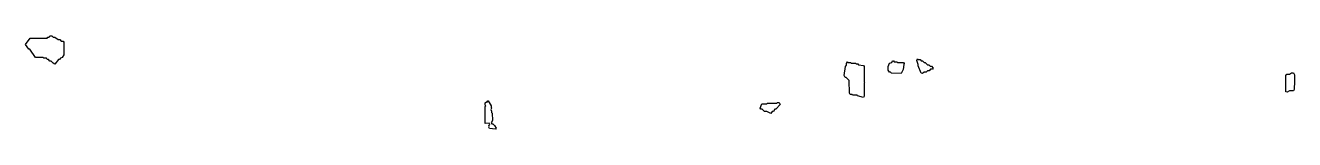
# Model space of a CAD drawing. Header units: millimetres. Extents: x 0 to 4692, y 0 to 345.
import ezdxf

# ---------------------------------------------------------------- set-up
doc = ezdxf.new("R2010")
doc.units = ezdxf.units.MM
doc.layers.add('Y', color=7, linetype='Continuous')

msp = doc.modelspace()

# ---------------------------------------------------------------- linework, layer by layer
at = {"layer": 'Y'}
for points in [[(102.6, 243.7), (95.9, 251.9), (90.9, 251.9), (85.9, 257.4), (80.9, 257.4), (77.6, 262.9), (67.6, 262.9), (65.9, 265.6), (37.6, 265.6), (15.9, 295.7), (12.6, 295.7), (0, 313.6), (17.6, 337), (80.9, 337), (82.6, 339.7), (87.6, 339.7), (90.9, 345.2), (97.7, 345.2), (102.7, 339.7), (109.3, 339.7), (121, 331.5), (127.7, 331.5), (132.7, 326), (139.3, 326), (141.9, 321.9), (141.9, 275.3), (136, 265.6), (129.4, 262.9), (126, 257.4), (122.7, 257.4), (109.3, 240.9), (102.6, 243.7)], [(3074.2, 126), (3057.6, 126), (3055.9, 128.7), (3049.2, 128.7), (3046.7, 132.9), (3045, 179.4), (3034.2, 191.7), (3030.9, 191.7), (3026.7, 198.6), (3031.7, 231.5), (3035, 237), (3035, 242.5), (3039.3, 249.4), (3042.7, 246.6), (3051, 246.6), (3052.7, 243.9), (3069.3, 243.9), (3071, 241.2), (3077.7, 241.2), (3079.4, 238.4), (3097.7, 235.7), (3100.2, 231.5), (3100.2, 174), (3101.9, 171.2), (3100.2, 168.5), (3100.2, 121.9), (3097.7, 117.7), (3075.9, 123.2), (3074.2, 126)], [(3201.7, 206.7), (3197.6, 210.8), (3194.2, 210.8), (3190, 217.8), (3190, 231.5), (3194.2, 243.9), (3202.6, 246.6), (3205.9, 252.1), (3209.3, 252.1), (3211, 249.4), (3222.7, 249.4), (3224.3, 246.6), (3246, 246.6), (3248.6, 242.4), (3246.9, 239.7), (3245.2, 220.5), (3237.7, 205.4), (3201.7, 206.7)], [(3311.7, 206.8), (3300, 234.2), (3300, 239.7), (3295, 253.4), (3297.6, 260.4), (3301, 257.6), (3307.7, 257.6), (3311, 252.1), (3316, 252.1), (3322.7, 246.6), (3326, 246.6), (3334.3, 238.4), (3339.3, 238.4), (3344.3, 232.9), (3349.3, 232.9), (3355.2, 226), (3352.7, 221.8), (3346, 221.8), (3341, 216.3), (3334.3, 216.3), (3329.3, 210.8), (3322.7, 210.8), (3316, 205.4), (3311.7, 206.8)], [(4660, 138.3), (4660, 198.6), (4662.6, 202.8), (4672.6, 202.8), (4680.9, 208.3), (4687.7, 208.3), (4691.9, 201.4), (4691.9, 163), (4690.2, 160.3), (4690.2, 146.6), (4687.7, 142.4), (4672.7, 142.4), (4664.3, 136.9), (4660, 138.3)], [(1715.9, 2.8), (1713.3, 7), (1715, 9.7), (1713.3, 12.4), (1716.7, 17.9), (1714.2, 21.9), (1700, 20.5), (1700, 83.6), (1701.7, 86.4), (1700, 89.1), (1700, 97.4), (1704.3, 101.6), (1706, 98.9), (1709.2, 104.3), (1711, 104.3), (1721.9, 86.4), (1721.9, 80.9), (1723.6, 78.1), (1720.2, 72.7), (1723.6, 67.2), (1723.6, 61.7), (1725.2, 59), (1726.9, 31.6), (1721.9, 23.4), (1724.3, 19.4), (1727.7, 19.4), (1734.4, 13.9), (1740.2, 4.2), (1737.7, 0), (1715.9, 2.8)], [(2732.6, 65.7), (2724.2, 73.9), (2719.2, 73.9), (2716.7, 78.1), (2722.6, 93.3), (2740.9, 93.3), (2742.6, 96), (2777.6, 96), (2779.2, 98.8), (2786, 98.8), (2790.2, 91.8), (2774.3, 73.9), (2771, 73.9), (2766, 65.7), (2761, 65.7), (2756, 57.5), (2740.9, 65.7), (2732.6, 65.7)]]:
    msp.add_lwpolyline(points, close=True, dxfattribs=at)

doc.saveas('drawing.dxf')
